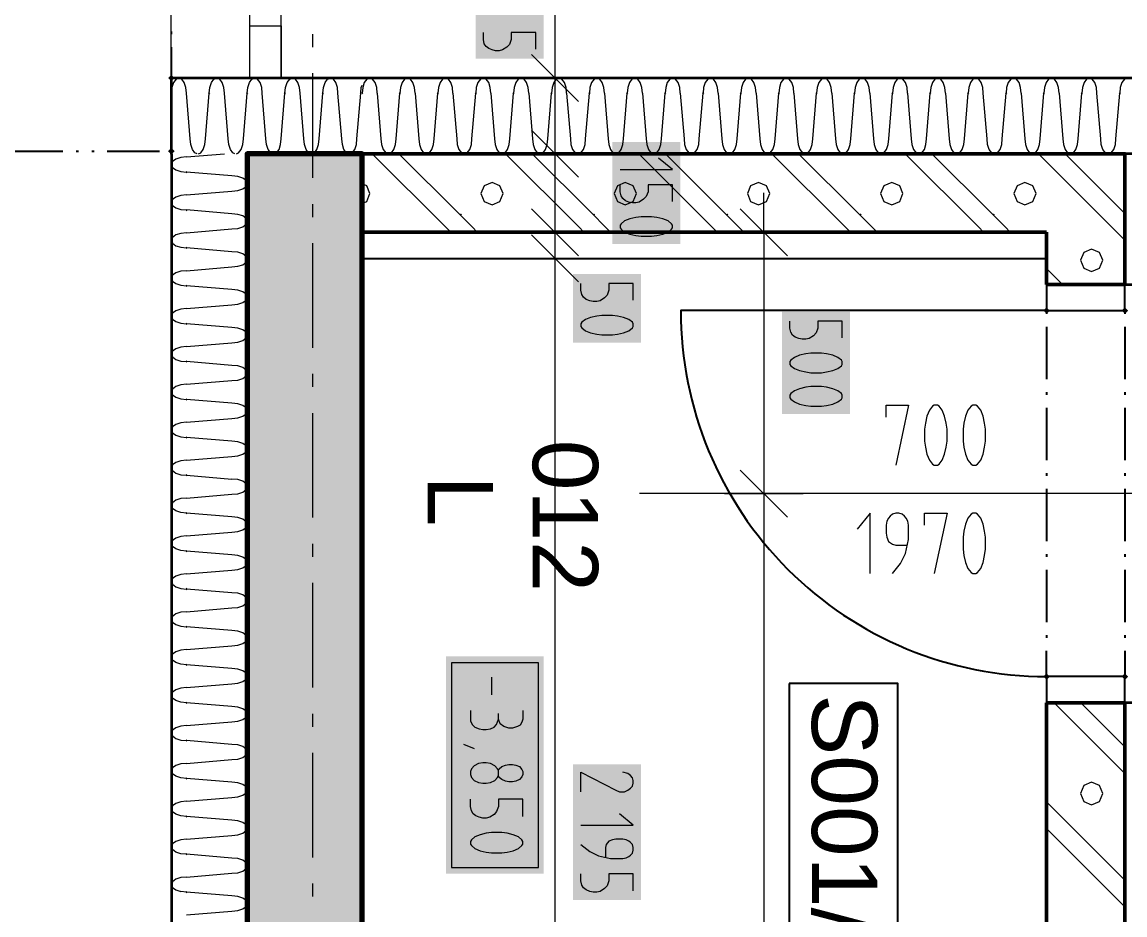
# Model space of a CAD drawing. Header units: millimetres. Extents: x 0 to 594, y 0 to 420.
# Drawn here: x 95.53 to 112.15, y 284.96 to 298.41 of the extents above; entities that cross this region are included whole.
import ezdxf

# ---------------------------------------------------------------- set-up
doc = ezdxf.new("R2010")
doc.units = ezdxf.units.MM
doc.header["$LTSCALE"] = 8
for name, color, linetype in [('PDF_Dokresleni nad rovinou rezu', 7, 'Continuous'), ('PDF_Dvere', 7, 'Continuous'), ('PDF_Instalacni prizdivky', 7, 'Continuous'), ('PDF_Koty delkove', 7, 'Continuous'), ('PDF_Koty vyskove-pudorysy', 7, 'Continuous'), ('PDF_Mistnost-popis', 7, 'Continuous'), ('PDF_Obecne 0.15', 7, 'Continuous'), ('PDF_Obecne 0.25', 7, 'Continuous'), ('PDF_Osy hlavni', 7, 'Continuous'), ('PDF_Popis dveri', 7, 'Continuous'), ('PDF_Steny obvodove nosne', 7, 'Continuous'), ('PDF_Steny sendvic', 7, 'Continuous'), ('PDF_Text', 7, 'Continuous'), ('PDF_Zamecnicke vyrobky', 7, 'Continuous'), ('PDF_Zatepleni', 7, 'Continuous')]:
    doc.layers.add(name, color=color, linetype=linetype)
doc.styles.add('PDF Arial', font='arial.ttf')

msp = doc.modelspace()

# ---------------------------------------------------------------- linework, layer by layer
at = {"layer": 'PDF_Dokresleni nad rovinou rezu', "lineweight": 25}
for points in [[(97.775, 298.268), (97.775, 298.229)], [(97.775, 298.032), (97.775, 297.567)], [(95.354, 296.465), (96.142, 296.465)], [(96.339, 296.465), (96.378, 296.465)], [(96.575, 296.465), (96.614, 296.465)], [(96.811, 296.465), (97.599, 296.465)]]:
    msp.add_lwpolyline(points, dxfattribs=at)
at = {"layer": 'PDF_Dokresleni nad rovinou rezu', "lineweight": 25, "transparency": 33554559}
for points in [[(97.775, 297.616), (97.825, 297.567), (97.726, 297.567), (97.775, 297.518)], [(97.727, 296.465), (97.776, 296.514), (97.776, 296.415), (97.825, 296.465)]]:
    msp.add_solid(points, dxfattribs=at)
at = {"layer": 'PDF_Dvere', "lineweight": 25}
for points in [[(112.146, 294.063), (112.146, 294.457), (110.965, 294.457), (110.965, 294.063)], [(112.146, 288.157), (112.146, 288.551), (110.965, 288.551), (110.965, 288.157)]]:
    msp.add_lwpolyline(points, close=True, dxfattribs=at)
msp.add_lwpolyline([(110.965, 294.063), (105.453, 294.063, 0.414214), (110.965, 288.551), (110.965, 288.937)], format="xyb", dxfattribs=at)
for points in [[(110.965, 294.055), (110.965, 294.016)], [(112.146, 294.055), (112.146, 294.016)], [(110.965, 293.819), (110.965, 293.032)], [(112.146, 293.819), (112.146, 293.032)], [(110.965, 292.835), (110.965, 292.795)], [(112.146, 292.835), (112.146, 292.795)], [(110.965, 292.598), (110.965, 291.811)], [(112.146, 292.598), (112.146, 291.811)], [(110.965, 291.614), (110.965, 291.575)], [(112.146, 291.614), (112.146, 291.575)], [(110.965, 291.378), (110.965, 290.591)], [(112.146, 291.378), (112.146, 290.591)], [(110.965, 290.394), (110.965, 290.354)], [(112.146, 290.394), (112.146, 290.354)], [(110.965, 290.158), (110.965, 289.37)], [(112.146, 290.158), (112.146, 289.37)], [(110.965, 289.173), (110.965, 289.134)], [(112.146, 289.173), (112.146, 289.134)], [(112.146, 288.937), (112.146, 288.551)]]:
    msp.add_lwpolyline(points, dxfattribs=at)
at = {"layer": 'PDF_Dvere', "lineweight": 25, "transparency": 33554559}
for points in [[(110.965, 294.112), (111.014, 294.063), (110.916, 294.063), (110.965, 294.014)], [(112.146, 294.112), (112.195, 294.063), (112.097, 294.063), (112.146, 294.014)], [(110.965, 288.6), (111.014, 288.551), (110.916, 288.551), (110.965, 288.502)], [(112.146, 288.6), (112.195, 288.551), (112.097, 288.551), (112.146, 288.502)]]:
    msp.add_solid(points, dxfattribs=at)
at = {"layer": 'PDF_Instalacni prizdivky', "lineweight": 50}
for points in [[(110.965, 296.425), (100.65, 296.425), (100.65, 295.244), (110.965, 295.244)], [(112.146, 294.457), (112.146, 296.425), (110.965, 296.425)], [(110.965, 295.244), (110.965, 294.457)], [(112.146, 294.457), (110.965, 294.457)], [(110.965, 288.157), (110.965, 277.567), (100.65, 277.567), (100.65, 276.74), (100.65, 276.74), (100.689, 276.74), (110.926, 276.74)], [(110.965, 288.157), (112.146, 288.157)], [(112.146, 276.74), (112.146, 277.567), (112.146, 288.157)]]:
    msp.add_lwpolyline(points, dxfattribs=at)
at = {"layer": 'PDF_Instalacni prizdivky', "lineweight": 9}
for points in [[(100.804, 296.425), (101.906, 295.323), (101.985, 295.244)], [(101.205, 296.425), (102.107, 295.524)], [(102.811, 296.425), (103.914, 295.323), (103.993, 295.244)], [(103.213, 296.425), (104.115, 295.524)], [(104.819, 296.425), (105.922, 295.323), (106, 295.244)], [(105.221, 296.425), (106.122, 295.524)], [(106.827, 296.425), (107.93, 295.323), (108.008, 295.244)], [(107.229, 296.425), (108.13, 295.524)], [(108.835, 296.425), (109.937, 295.323), (110.016, 295.244)], [(109.237, 296.425), (110.138, 295.524)], [(110.843, 296.425), (110.965, 296.303)], [(111.244, 296.425), (112.146, 295.524)], [(110.965, 296.303), (111.945, 295.323), (112.146, 295.122), (112.146, 295.122)], [(100.65, 295.676), (100.72, 295.705), (100.769, 295.825), (100.72, 295.944), (100.65, 295.973)], [(102.107, 295.524), (102.307, 295.323)], [(104.115, 295.524), (104.315, 295.323)], [(106.122, 295.524), (106.323, 295.323)], [(108.13, 295.524), (108.331, 295.323)], [(110.138, 295.524), (110.339, 295.323)], [(112.146, 295.524), (112.146, 295.524)], [(102.307, 295.323), (102.386, 295.244)], [(104.315, 295.323), (104.394, 295.244)], [(106.323, 295.323), (106.402, 295.244)], [(108.331, 295.323), (108.41, 295.244)], [(110.339, 295.323), (110.418, 295.244)], [(110.965, 294.697), (111.205, 294.457)], [(111.079, 288.157), (111.945, 287.291), (112.146, 287.09), (112.146, 287.09)], [(111.481, 288.157), (112.146, 287.492)], [(112.146, 287.492), (112.146, 287.492)], [(110.965, 286.665), (112.146, 285.484)], [(110.965, 286.264), (111.945, 285.283), (112.146, 285.083), (112.146, 285.083)], [(112.146, 285.484), (112.146, 285.484)]]:
    msp.add_lwpolyline(points, dxfattribs=at)
for points in [[(102.609, 295.656), (102.728, 295.705), (102.777, 295.825), (102.728, 295.944), (102.609, 295.993), (102.489, 295.944), (102.44, 295.825), (102.489, 295.705)], [(104.617, 295.656), (104.736, 295.705), (104.785, 295.825), (104.736, 295.944), (104.617, 295.993), (104.497, 295.944), (104.448, 295.825), (104.497, 295.705)], [(106.624, 295.656), (106.744, 295.705), (106.793, 295.825), (106.744, 295.944), (106.624, 295.993), (106.505, 295.944), (106.456, 295.825), (106.505, 295.705)], [(108.632, 295.656), (108.752, 295.705), (108.801, 295.825), (108.752, 295.944), (108.632, 295.993), (108.513, 295.944), (108.464, 295.825), (108.513, 295.705)], [(110.64, 295.656), (110.759, 295.705), (110.809, 295.825), (110.759, 295.944), (110.64, 295.993), (110.521, 295.944), (110.472, 295.825), (110.521, 295.705)], [(111.644, 294.652), (111.763, 294.702), (111.813, 294.821), (111.763, 294.94), (111.644, 294.989), (111.525, 294.94), (111.475, 294.821), (111.525, 294.702)], [(111.644, 286.621), (111.763, 286.67), (111.813, 286.789), (111.763, 286.909), (111.644, 286.958), (111.525, 286.909), (111.475, 286.789), (111.525, 286.67)]]:
    msp.add_lwpolyline(points, close=True, dxfattribs=at)
at = {"layer": 'PDF_Instalacni prizdivky', "lineweight": 9, "transparency": 33554559}
for points in [[(102.137, 295.527), (102.155, 295.51), (102.119, 295.51), (102.137, 295.492)], [(104.145, 295.527), (104.162, 295.51), (104.127, 295.51), (104.145, 295.492)], [(106.153, 295.527), (106.17, 295.51), (106.135, 295.51), (106.153, 295.492)], [(108.16, 295.527), (108.178, 295.51), (108.143, 295.51), (108.16, 295.492)], [(110.168, 295.527), (110.186, 295.51), (110.151, 295.51), (110.168, 295.492)]]:
    msp.add_solid(points, dxfattribs=at)
at = {"layer": 'PDF_Koty delkove', "lineweight": 18}
for points in [[(103.555, 302.764), (103.555, 301.759), (103.555, 300.84), (103.555, 297.567), (103.555, 296.425), (103.555, 295.244), (103.555, 294.85), (103.555, 277.567), (103.555, 276.74), (103.555, 260.992), (103.555, 260.126), (103.555, 245.165), (103.555, 227.528), (103.555, 218.079), (103.555, 216.465), (103.555, 215.795)], [(103.266, 297.999), (103.266, 298.251), (102.899, 298.251), (102.899, 298.146), (102.872, 298.073), (102.833, 298.03), (102.768, 297.989), (102.716, 297.978), (102.663, 297.978), (102.61, 297.989), (102.558, 298.01), (102.519, 298.041), (102.492, 298.083), (102.479, 298.146), (102.479, 298.251)], [(103.201, 297.921), (103.909, 297.213)], [(102.964, 297.567), (103.555, 297.567), (104.145, 297.567)], [(103.201, 296.779), (103.909, 296.071)], [(102.964, 296.425), (103.555, 296.425), (104.145, 296.425)], [(104.539, 296.191), (105.327, 296.191), (105.117, 296.359)], [(105.327, 295.708), (105.327, 295.96), (104.96, 295.96), (104.96, 295.855), (104.933, 295.782), (104.893, 295.74), (104.828, 295.698), (104.776, 295.687), (104.723, 295.687), (104.671, 295.698), (104.619, 295.719), (104.579, 295.75), (104.553, 295.792), (104.539, 295.855), (104.539, 295.96)], [(106.705, 295.244), (106.705, 295.835)], [(103.201, 295.598), (103.909, 294.89)], [(106.35, 295.598), (107.059, 294.89)], [(105.261, 295.246), (105.314, 295.288), (105.327, 295.309), (105.327, 295.351), (105.314, 295.372), (105.261, 295.414), (105.182, 295.446), (105.09, 295.467), (105.012, 295.478), (104.855, 295.478), (104.776, 295.467), (104.684, 295.446), (104.605, 295.414), (104.553, 295.372), (104.539, 295.351), (104.539, 295.309), (104.553, 295.288), (104.605, 295.246), (104.684, 295.215), (104.776, 295.194), (104.855, 295.183)], [(102.964, 295.244), (103.555, 295.244), (104.145, 295.244)], [(103.201, 295.205), (103.909, 294.496)], [(104.855, 295.183), (105.012, 295.183), (105.09, 295.194), (105.182, 295.215), (105.261, 295.246)], [(106.114, 295.244), (106.705, 295.244), (107.295, 295.244)], [(106.705, 295.244), (106.705, 294.881), (106.705, 291.307), (106.705, 277.567), (106.705, 276.976)], [(102.964, 294.85), (103.555, 294.85), (104.145, 294.85)], [(104.736, 294.223), (104.736, 294.474), (104.369, 294.474), (104.369, 294.369), (104.342, 294.296), (104.303, 294.254), (104.238, 294.212), (104.186, 294.202), (104.133, 294.202), (104.08, 294.212), (104.028, 294.233), (103.989, 294.265), (103.962, 294.306), (103.949, 294.369), (103.949, 294.474)], [(104.015, 293.928), (103.962, 293.887), (103.949, 293.865), (103.949, 293.824), (103.962, 293.802), (104.015, 293.761), (104.093, 293.729), (104.186, 293.708), (104.264, 293.698)], [(104.264, 293.698), (104.422, 293.698), (104.5, 293.708), (104.592, 293.729), (104.671, 293.761), (104.723, 293.802), (104.736, 293.824), (104.736, 293.865), (104.723, 293.887), (104.671, 293.928), (104.592, 293.96), (104.5, 293.981), (104.422, 293.992), (104.264, 293.992), (104.186, 293.981), (104.093, 293.96), (104.015, 293.928)], [(107.886, 293.653), (107.886, 293.905), (107.519, 293.905), (107.519, 293.8), (107.492, 293.727), (107.453, 293.685), (107.387, 293.643), (107.335, 293.632), (107.282, 293.632), (107.23, 293.643), (107.178, 293.664), (107.138, 293.695), (107.112, 293.737), (107.098, 293.8), (107.098, 293.905)], [(107.649, 292.635), (107.742, 292.656), (107.82, 292.687), (107.873, 292.729), (107.886, 292.75), (107.886, 292.792), (107.873, 292.813), (107.82, 292.855), (107.742, 292.886), (107.649, 292.908), (107.571, 292.919), (107.414, 292.919), (107.335, 292.908), (107.243, 292.886), (107.164, 292.855), (107.112, 292.813), (107.098, 292.792), (107.098, 292.75), (107.112, 292.729), (107.164, 292.687), (107.243, 292.656), (107.335, 292.635), (107.414, 292.624)], [(107.414, 292.624), (107.571, 292.624), (107.649, 292.635)], [(106.35, 291.661), (107.059, 290.953)], [(106.114, 291.307), (106.705, 291.307), (107.295, 291.307)], [(103.949, 286.817), (103.949, 287.111), (104.474, 286.838), (104.527, 286.817), (104.605, 286.817), (104.657, 286.838), (104.697, 286.87), (104.723, 286.901), (104.736, 286.943), (104.736, 286.985), (104.723, 287.027), (104.697, 287.059), (104.657, 287.09), (104.579, 287.111)], [(103.949, 286.313), (104.736, 286.313), (104.527, 286.481)], [(103.949, 286.019), (104.08, 285.914), (104.212, 285.851), (104.395, 285.809), (104.579, 285.809), (104.631, 285.82), (104.671, 285.841), (104.697, 285.862), (104.723, 285.893), (104.736, 285.935), (104.736, 285.977), (104.723, 286.019), (104.697, 286.051), (104.671, 286.071), (104.631, 286.093), (104.579, 286.104), (104.474, 286.104), (104.422, 286.093), (104.369, 286.071), (104.33, 286.019), (104.316, 285.977), (104.316, 285.83)], [(104.736, 285.326), (104.736, 285.578), (104.369, 285.578), (104.369, 285.473), (104.342, 285.4), (104.303, 285.358), (104.238, 285.316), (104.186, 285.305), (104.133, 285.305), (104.08, 285.316), (104.028, 285.337), (103.989, 285.368), (103.962, 285.41), (103.949, 285.473), (103.949, 285.578)]]:
    msp.add_lwpolyline(points, dxfattribs=at)
msp.add_lwpolyline([(107.414, 293.128), (107.571, 293.128), (107.649, 293.139), (107.742, 293.16), (107.82, 293.191), (107.873, 293.233), (107.886, 293.254), (107.886, 293.296), (107.873, 293.317), (107.82, 293.359), (107.742, 293.39), (107.649, 293.412), (107.571, 293.423), (107.414, 293.423), (107.335, 293.412), (107.243, 293.39), (107.164, 293.359), (107.112, 293.317), (107.098, 293.296), (107.098, 293.254), (107.112, 293.233), (107.164, 293.191), (107.243, 293.16), (107.335, 293.139)], close=True, dxfattribs=at)
at = {"layer": 'PDF_Koty delkove', "color": 7, "lineweight": 18, "true_color": 0xffffff, "transparency": 33554559}
for points in [[(102.361, 299.398), (102.361, 297.86), (103.384, 299.398), (103.384, 297.86)], [(104.421, 296.604), (104.421, 295.066), (105.445, 296.604), (105.445, 295.066)], [(103.83, 294.614), (103.83, 293.58), (104.854, 294.614), (104.854, 293.58)], [(106.98, 294.045), (106.98, 292.507), (108.004, 294.045), (108.004, 292.507)], [(103.83, 287.23), (103.83, 285.188), (104.854, 287.23), (104.854, 285.188)]]:
    msp.add_solid(points, dxfattribs=at)
at = {"layer": 'PDF_Koty vyskove-pudorysy', "lineweight": 18}
for points in [[(101.996, 288.76), (101.996, 285.676)], [(101.996, 285.676), (103.308, 285.676), (103.308, 288.76), (101.996, 288.76)], [(102.6, 288.542), (102.6, 288.278)], [(102.284, 288.038), (102.284, 287.885), (102.311, 287.831), (102.35, 287.787), (102.416, 287.765), (102.469, 287.754), (102.521, 287.754), (102.587, 287.765), (102.639, 287.787), (102.678, 287.831), (102.705, 287.907)], [(103.072, 288.038), (103.072, 287.907), (103.059, 287.863), (103.032, 287.82), (102.993, 287.797), (102.915, 287.776), (102.862, 287.776), (102.784, 287.797), (102.731, 287.841), (102.705, 287.907), (102.705, 287.994)], [(102.18, 287.535), (102.337, 287.469)], [(102.705, 287.141), (102.718, 287.163), (102.758, 287.196), (102.81, 287.218), (102.862, 287.229), (102.915, 287.229), (102.967, 287.218), (103.02, 287.196), (103.059, 287.152)], [(103.059, 287.152), (103.072, 287.119), (103.072, 287.076), (103.059, 287.043), (103.02, 286.999), (102.967, 286.977), (102.915, 286.966), (102.862, 286.966), (102.81, 286.977), (102.758, 286.999), (102.718, 287.032), (102.705, 287.054)], [(103.072, 286.441), (103.072, 286.704), (102.705, 286.704), (102.705, 286.594), (102.678, 286.518), (102.639, 286.474), (102.573, 286.431), (102.521, 286.42), (102.469, 286.42), (102.416, 286.431), (102.364, 286.453), (102.325, 286.485), (102.298, 286.529), (102.284, 286.594), (102.284, 286.704)]]:
    msp.add_lwpolyline(points, dxfattribs=at)
for points in [[(102.469, 286.945), (102.521, 286.945), (102.587, 286.956), (102.652, 286.988), (102.691, 287.032), (102.705, 287.054), (102.705, 287.141), (102.691, 287.163), (102.652, 287.207), (102.587, 287.24), (102.521, 287.251), (102.469, 287.251), (102.403, 287.24), (102.337, 287.207), (102.298, 287.163), (102.284, 287.119), (102.284, 287.076), (102.298, 287.032), (102.337, 286.988), (102.403, 286.956)], [(102.6, 285.895), (102.758, 285.895), (102.836, 285.906), (102.928, 285.928), (103.006, 285.96), (103.059, 286.004), (103.072, 286.026), (103.072, 286.069), (103.059, 286.092), (103.006, 286.135), (102.928, 286.168), (102.836, 286.19), (102.758, 286.201), (102.6, 286.201), (102.521, 286.19), (102.429, 286.168), (102.35, 286.135), (102.298, 286.092), (102.284, 286.069), (102.284, 286.026), (102.298, 286.004), (102.35, 285.96), (102.429, 285.928), (102.521, 285.906)]]:
    msp.add_lwpolyline(points, close=True, dxfattribs=at)
at = {"layer": 'PDF_Koty vyskove-pudorysy', "color": 7, "lineweight": 18, "true_color": 0xffffff, "transparency": 33554559}
msp.add_solid([(101.917, 288.855), (101.917, 285.582), (103.387, 288.855), (103.387, 285.582)], dxfattribs=at)
at = {"layer": 'PDF_Mistnost-popis', "lineweight": 25}
msp.add_lwpolyline([(107.084, 288.449), (107.084, 282.998), (108.725, 282.998), (108.725, 288.449)], close=True, dxfattribs=at)
at = {"layer": 'PDF_Obecne 0.15', "lineweight": 9}
for points in [[(98.957, 297.567), (98.957, 303.905)], [(97.775, 297.567), (97.776, 302.252)], [(99.429, 297.567), (97.775, 297.567)]]:
    msp.add_lwpolyline(points, dxfattribs=at)
at = {"layer": 'PDF_Obecne 0.25', "lineweight": 25}
msp.add_lwpolyline([(100.689, 294.85), (110.965, 294.85)], dxfattribs=at)
at = {"layer": 'PDF_Osy hlavni', "lineweight": 18}
for points in [[(99.902, 298.228), (99.902, 298.032)], [(99.902, 297.638), (99.902, 296.063)], [(99.902, 295.669), (99.902, 295.473)], [(99.902, 295.079), (99.902, 293.504)], [(99.902, 293.11), (99.902, 292.913)], [(99.902, 292.52), (99.902, 290.945)], [(99.902, 290.551), (99.902, 290.354)], [(99.902, 289.961), (99.902, 288.386)], [(99.902, 287.992), (99.902, 287.795)], [(99.902, 287.402), (99.902, 285.827)], [(99.902, 285.433), (99.902, 285.236)]]:
    msp.add_lwpolyline(points, dxfattribs=at)
at = {"layer": 'PDF_Popis dveri', "lineweight": 18}
for points in [[(108.547, 292.46), (108.547, 292.64), (108.885, 292.64), (108.693, 291.735)], [(110.044, 292.098), (110.044, 292.279), (110.032, 292.368), (110.008, 292.474), (109.972, 292.565), (109.924, 292.626), (109.899, 292.64), (109.852, 292.64), (109.827, 292.626), (109.779, 292.565), (109.743, 292.474), (109.718, 292.368), (109.706, 292.279), (109.706, 292.098), (109.718, 292.007), (109.743, 291.901), (109.779, 291.811), (109.827, 291.75), (109.852, 291.735), (109.899, 291.735), (109.924, 291.75), (109.972, 291.811), (110.008, 291.901)], [(110.008, 291.901), (110.032, 292.007), (110.044, 292.098)], [(115.232, 291.307), (104.831, 291.307)], [(108.306, 290.105), (108.306, 291.01), (108.113, 290.769)], [(108.644, 290.105), (108.765, 290.256), (108.837, 290.407), (108.885, 290.618), (108.885, 290.83), (108.873, 290.89), (108.849, 290.935), (108.825, 290.965), (108.789, 290.996), (108.74, 291.01), (108.693, 291.01), (108.644, 290.996), (108.608, 290.965), (108.584, 290.935), (108.559, 290.89), (108.547, 290.83), (108.547, 290.709), (108.559, 290.649), (108.584, 290.588), (108.644, 290.543), (108.693, 290.528), (108.861, 290.528)], [(109.127, 290.83), (109.127, 291.01), (109.465, 291.01), (109.272, 290.105)], [(110.044, 290.468), (110.044, 290.649), (110.032, 290.739), (110.008, 290.845), (109.972, 290.935), (109.924, 290.996), (109.899, 291.01), (109.852, 291.01), (109.827, 290.996), (109.779, 290.935), (109.743, 290.845), (109.718, 290.739), (109.706, 290.649), (109.706, 290.468), (109.718, 290.377), (109.743, 290.271), (109.779, 290.181), (109.827, 290.12), (109.852, 290.105), (109.899, 290.105), (109.924, 290.12), (109.972, 290.181), (110.008, 290.271)], [(110.008, 290.271), (110.032, 290.377), (110.044, 290.468)]]:
    msp.add_lwpolyline(points, dxfattribs=at)
msp.add_lwpolyline([(109.465, 292.098), (109.465, 292.279), (109.453, 292.368), (109.429, 292.474), (109.392, 292.565), (109.345, 292.626), (109.32, 292.64), (109.272, 292.64), (109.248, 292.626), (109.2, 292.565), (109.163, 292.474), (109.139, 292.368), (109.127, 292.279), (109.127, 292.098), (109.139, 292.007), (109.163, 291.901), (109.2, 291.811), (109.248, 291.75), (109.272, 291.735), (109.32, 291.735), (109.345, 291.75), (109.392, 291.811), (109.429, 291.901), (109.453, 292.007)], close=True, dxfattribs=at)
at = {"layer": 'PDF_Steny obvodove nosne', "lineweight": 70}
msp.add_lwpolyline([(100.65, 276.74), (100.65, 277.567), (100.65, 296.425), (98.918, 296.425), (98.918, 276.74)], dxfattribs=at)
at = {"layer": 'PDF_Steny obvodove nosne', "color": 9, "lineweight": 9, "true_color": 0xc0c0c0, "transparency": 33554559}
msp.add_solid([(100.65, 276.74), (100.65, 296.425), (98.918, 276.74), (98.918, 296.425)], dxfattribs=at)
at = {"layer": 'PDF_Steny sendvic', "lineweight": 9}
for points in [[(97.89, 297.567), (97.846, 297.549), (97.809, 297.5), (97.784, 297.426), (97.775, 297.339)], [(98.163, 296.425), (98.131, 296.441), (98.094, 296.491), (98.069, 296.566), (98.06, 296.653), (98.004, 297.339), (97.995, 297.426), (97.97, 297.5), (97.933, 297.549), (97.89, 297.567)], [(98.187, 296.425), (98.219, 296.441), (98.256, 296.491), (98.281, 296.566), (98.29, 296.653), (98.346, 297.339), (98.355, 297.426), (98.38, 297.5), (98.417, 297.549), (98.461, 297.567)], [(98.734, 296.425), (98.702, 296.441), (98.665, 296.491), (98.64, 296.566), (98.631, 296.653), (98.575, 297.339), (98.566, 297.426), (98.541, 297.5), (98.504, 297.549), (98.461, 297.567)], [(98.758, 296.425), (98.79, 296.441), (98.827, 296.491), (98.852, 296.566), (98.861, 296.653), (98.917, 297.339), (98.926, 297.426), (98.951, 297.5), (98.988, 297.549), (99.031, 297.567)], [(99.305, 296.425), (99.273, 296.441), (99.236, 296.491), (99.211, 296.566), (99.202, 296.653), (99.146, 297.339), (99.137, 297.426), (99.112, 297.5), (99.075, 297.549), (99.031, 297.567)], [(99.329, 296.425), (99.361, 296.441), (99.398, 296.491), (99.423, 296.566), (99.432, 296.653), (99.488, 297.339), (99.497, 297.426), (99.522, 297.5), (99.559, 297.549), (99.602, 297.567), (99.602, 297.567)], [(99.876, 296.425), (99.844, 296.441), (99.807, 296.491), (99.782, 296.566), (99.773, 296.653), (99.716, 297.339), (99.708, 297.426), (99.683, 297.5), (99.646, 297.549), (99.602, 297.567)], [(100.002, 296.653), (100.059, 297.339), (100.068, 297.426), (100.092, 297.5), (100.129, 297.549), (100.173, 297.567)], [(100.447, 296.425), (100.415, 296.441), (100.377, 296.491), (100.353, 296.566), (100.344, 296.653), (100.287, 297.339), (100.279, 297.426), (100.254, 297.5), (100.217, 297.549), (100.173, 297.567)], [(100.764, 297.567), (100.72, 297.549), (100.683, 297.5), (100.659, 297.426), (100.65, 297.339)], [(100.878, 297.339), (100.87, 297.426), (100.845, 297.5), (100.808, 297.549), (100.764, 297.567)], [(101.335, 297.567), (101.291, 297.549), (101.254, 297.5), (101.23, 297.426), (101.221, 297.339)], [(101.449, 297.339), (101.441, 297.426), (101.416, 297.5), (101.379, 297.549), (101.335, 297.567)], [(101.862, 297.549), (101.825, 297.5), (101.8, 297.426), (101.792, 297.339)], [(101.906, 297.567), (101.862, 297.549)], [(102.02, 297.339), (102.011, 297.426), (101.987, 297.5), (101.95, 297.549), (101.906, 297.567)], [(102.477, 297.567), (102.433, 297.549), (102.396, 297.5), (102.371, 297.426), (102.363, 297.339)], [(102.591, 297.339), (102.582, 297.426), (102.558, 297.5), (102.52, 297.549), (102.477, 297.567)], [(103.048, 297.567), (103.004, 297.549), (102.967, 297.5), (102.942, 297.426), (102.933, 297.339)], [(103.162, 297.339), (103.153, 297.426), (103.128, 297.5), (103.091, 297.549), (103.048, 297.567)], [(103.619, 297.567), (103.575, 297.549), (103.538, 297.5), (103.513, 297.426), (103.504, 297.339)], [(103.733, 297.339), (103.724, 297.426), (103.699, 297.5), (103.662, 297.549), (103.619, 297.567)], [(104.189, 297.567), (104.146, 297.549), (104.109, 297.5), (104.084, 297.426), (104.075, 297.339)], [(104.304, 297.339), (104.295, 297.426), (104.27, 297.5), (104.233, 297.549), (104.189, 297.567)], [(104.76, 297.567), (104.717, 297.549), (104.68, 297.5), (104.655, 297.426), (104.646, 297.339)], [(104.874, 297.339), (104.866, 297.426), (104.841, 297.5), (104.804, 297.549), (104.76, 297.567)], [(105.331, 297.567), (105.287, 297.549), (105.25, 297.5), (105.226, 297.426), (105.217, 297.339)], [(105.445, 297.339), (105.437, 297.426), (105.412, 297.5), (105.375, 297.549), (105.331, 297.567)], [(105.902, 297.567), (105.858, 297.549), (105.821, 297.5), (105.796, 297.426), (105.788, 297.339)], [(106.016, 297.339), (106.007, 297.426), (105.983, 297.5), (105.946, 297.549), (105.902, 297.567)], [(106.473, 297.567), (106.429, 297.549), (106.392, 297.5), (106.367, 297.426), (106.359, 297.339)], [(106.587, 297.339), (106.578, 297.426), (106.554, 297.5), (106.517, 297.549), (106.473, 297.567)], [(107.044, 297.567), (107, 297.549), (106.963, 297.5), (106.938, 297.426), (106.93, 297.339)], [(107.158, 297.339), (107.149, 297.426), (107.124, 297.5), (107.087, 297.549), (107.044, 297.567)], [(107.044, 297.567), (107.044, 297.567)], [(107.615, 297.567), (107.571, 297.549), (107.534, 297.5), (107.509, 297.426), (107.5, 297.339)], [(107.729, 297.339), (107.72, 297.426), (107.695, 297.5), (107.658, 297.549), (107.615, 297.567)], [(108.185, 297.567), (108.142, 297.549), (108.105, 297.5)], [(108.3, 297.339), (108.291, 297.426), (108.266, 297.5), (108.229, 297.549), (108.185, 297.567)], [(108.756, 297.567), (108.713, 297.549), (108.676, 297.5), (108.651, 297.426), (108.642, 297.339)], [(108.87, 297.339), (108.862, 297.426), (108.837, 297.5), (108.8, 297.549), (108.756, 297.567)], [(109.327, 297.567), (109.283, 297.549), (109.246, 297.5), (109.222, 297.426), (109.213, 297.339)], [(109.441, 297.339), (109.433, 297.426), (109.408, 297.5), (109.371, 297.549), (109.327, 297.567)], [(109.898, 297.567), (109.898, 297.567), (109.854, 297.549), (109.817, 297.5), (109.793, 297.426), (109.784, 297.339)], [(110.171, 296.425), (110.14, 296.441), (110.102, 296.491), (110.077, 296.566), (110.069, 296.653), (110.012, 297.339), (110.004, 297.426), (109.979, 297.5), (109.942, 297.549), (109.898, 297.567)], [(110.469, 297.567), (110.469, 297.567), (110.425, 297.549), (110.388, 297.5), (110.363, 297.426), (110.355, 297.339)], [(110.583, 297.339), (110.574, 297.426), (110.55, 297.5), (110.513, 297.549), (110.469, 297.567)], [(111.04, 297.567), (110.996, 297.549), (110.959, 297.5), (110.934, 297.426), (110.926, 297.339)], [(111.154, 297.339), (111.145, 297.426), (111.121, 297.5), (111.083, 297.549), (111.04, 297.567)], [(111.611, 297.567), (111.567, 297.549), (111.53, 297.5), (111.505, 297.426), (111.496, 297.339)], [(111.884, 296.425), (111.852, 296.441), (111.815, 296.491), (111.79, 296.566), (111.781, 296.653), (111.725, 297.339), (111.716, 297.426), (111.691, 297.5), (111.654, 297.549), (111.611, 297.567)], [(112.181, 297.567), (112.138, 297.549), (112.101, 297.5), (112.076, 297.426), (112.067, 297.339)], [(100.573, 296.653), (100.63, 297.339), (100.638, 297.426), (100.65, 297.46)], [(100.878, 297.339), (100.935, 296.653)], [(101.164, 296.653), (101.221, 297.339)], [(101.449, 297.339), (101.506, 296.653)], [(101.735, 296.653), (101.792, 297.339)], [(102.02, 297.339), (102.077, 296.653)], [(102.306, 296.653), (102.363, 297.339)], [(102.591, 297.339), (102.647, 296.653)], [(102.877, 296.653), (102.933, 297.339)], [(103.162, 297.339), (103.218, 296.653)], [(103.448, 296.653), (103.504, 297.339)], [(103.733, 297.339), (103.789, 296.653)], [(104.019, 296.653), (104.075, 297.339)], [(104.304, 297.339), (104.36, 296.653)], [(104.59, 296.653), (104.646, 297.339)], [(104.874, 297.339), (104.931, 296.653)], [(105.16, 296.653), (105.217, 297.339)], [(105.445, 297.339), (105.502, 296.653)], [(105.731, 296.653), (105.788, 297.339)], [(106.016, 297.339), (106.073, 296.653)], [(106.302, 296.653), (106.359, 297.339)], [(106.587, 297.339), (106.644, 296.653)], [(106.873, 296.653), (106.93, 297.339)], [(107.158, 297.339), (107.214, 296.653)], [(107.444, 296.653), (107.5, 297.339)], [(107.729, 297.339), (107.785, 296.653)], [(108.015, 296.653), (108.071, 297.339)], [(108.105, 297.5), (108.08, 297.426), (108.071, 297.339)], [(108.3, 297.339), (108.356, 296.653)], [(108.586, 296.653), (108.642, 297.339)], [(108.87, 297.339), (108.927, 296.653)], [(109.156, 296.653), (109.213, 297.339)], [(109.441, 297.339), (109.498, 296.653), (109.507, 296.566), (109.531, 296.491), (109.569, 296.441), (109.601, 296.425)], [(109.727, 296.653), (109.784, 297.339)], [(110.298, 296.653), (110.355, 297.339)], [(110.583, 297.339), (110.64, 296.653), (110.648, 296.566), (110.673, 296.491), (110.71, 296.441), (110.742, 296.425)], [(110.869, 296.653), (110.926, 297.339)], [(111.154, 297.339), (111.21, 296.653), (111.219, 296.566), (111.244, 296.491), (111.281, 296.441), (111.313, 296.425)], [(111.44, 296.653), (111.496, 297.339)], [(112.011, 296.653), (112.067, 297.339)], [(98.29, 296.653), (98.29, 296.653)], [(98.861, 296.653), (98.861, 296.653)], [(99.432, 296.653), (99.432, 296.653)], [(99.9, 296.425), (99.932, 296.441), (99.969, 296.491), (99.994, 296.566), (100.002, 296.653)], [(100.002, 296.653), (100.002, 296.653)], [(100.471, 296.425), (100.502, 296.441), (100.54, 296.491), (100.565, 296.566), (100.573, 296.653)], [(100.573, 296.653), (100.573, 296.653)], [(100.935, 296.653), (100.944, 296.566), (100.968, 296.491), (101.006, 296.441), (101.038, 296.425)], [(101.062, 296.425), (101.094, 296.441), (101.131, 296.491), (101.156, 296.566), (101.164, 296.653)], [(101.164, 296.653), (101.164, 296.653)], [(101.506, 296.653), (101.514, 296.566), (101.539, 296.491), (101.577, 296.441)], [(101.632, 296.425), (101.664, 296.441), (101.702, 296.491), (101.726, 296.566), (101.735, 296.653)], [(101.735, 296.653), (101.735, 296.653)], [(102.077, 296.653), (102.085, 296.566), (102.11, 296.491), (102.147, 296.441), (102.179, 296.425)], [(102.203, 296.425), (102.235, 296.441), (102.272, 296.491), (102.297, 296.566), (102.306, 296.653)], [(102.306, 296.653), (102.306, 296.653)], [(102.647, 296.653), (102.656, 296.566), (102.681, 296.491), (102.718, 296.441), (102.75, 296.425)], [(102.843, 296.491), (102.868, 296.566), (102.877, 296.653)], [(102.877, 296.653), (102.877, 296.653)], [(103.218, 296.653), (103.227, 296.566), (103.252, 296.491), (103.289, 296.441), (103.321, 296.425)], [(103.345, 296.425), (103.377, 296.441), (103.414, 296.491), (103.439, 296.566), (103.448, 296.653)], [(103.448, 296.653), (103.448, 296.653)], [(103.789, 296.653), (103.798, 296.566), (103.823, 296.491), (103.86, 296.441), (103.892, 296.425)], [(103.916, 296.425), (103.948, 296.441), (103.985, 296.491), (104.01, 296.566), (104.019, 296.653)], [(104.019, 296.653), (104.019, 296.653)], [(104.36, 296.653), (104.369, 296.566), (104.394, 296.491), (104.431, 296.441), (104.463, 296.425)], [(104.487, 296.425), (104.519, 296.441), (104.556, 296.491), (104.581, 296.566), (104.59, 296.653)], [(104.59, 296.653), (104.59, 296.653)], [(104.931, 296.653), (104.94, 296.566), (104.965, 296.491), (105.002, 296.441), (105.034, 296.425)], [(105.058, 296.425), (105.09, 296.441), (105.127, 296.491), (105.152, 296.566), (105.16, 296.653)], [(105.16, 296.653), (105.16, 296.653)], [(105.502, 296.653), (105.511, 296.566), (105.535, 296.491), (105.573, 296.441), (105.605, 296.425)], [(105.629, 296.425), (105.66, 296.441), (105.698, 296.491), (105.723, 296.566), (105.731, 296.653)], [(105.731, 296.653), (105.731, 296.653)], [(106.073, 296.653), (106.081, 296.566), (106.106, 296.491), (106.144, 296.441), (106.175, 296.425)], [(106.199, 296.425), (106.231, 296.441), (106.269, 296.491), (106.293, 296.566), (106.302, 296.653)], [(106.302, 296.653), (106.302, 296.653)], [(106.644, 296.653), (106.652, 296.566), (106.677, 296.491), (106.714, 296.441), (106.746, 296.425)], [(106.77, 296.425), (106.802, 296.441), (106.839, 296.491), (106.864, 296.566), (106.873, 296.653)], [(106.873, 296.653), (106.873, 296.653)], [(107.214, 296.653), (107.223, 296.566), (107.248, 296.491), (107.285, 296.441), (107.317, 296.425)], [(107.341, 296.425), (107.373, 296.441), (107.41, 296.491), (107.435, 296.566), (107.444, 296.653)], [(107.444, 296.653), (107.444, 296.653)], [(107.785, 296.653), (107.794, 296.566), (107.819, 296.491), (107.856, 296.441), (107.888, 296.425)], [(107.912, 296.425), (107.944, 296.441), (107.981, 296.491), (108.006, 296.566), (108.015, 296.653)], [(108.015, 296.653), (108.015, 296.653)], [(108.356, 296.653), (108.365, 296.566), (108.39, 296.491), (108.427, 296.441), (108.459, 296.425)], [(108.483, 296.425), (108.515, 296.441), (108.552, 296.491), (108.577, 296.566), (108.586, 296.653)], [(108.586, 296.653), (108.586, 296.653)], [(108.927, 296.653), (108.936, 296.566)], [(108.936, 296.566), (108.961, 296.491), (108.998, 296.441), (109.03, 296.425)], [(109.054, 296.425), (109.086, 296.441), (109.123, 296.491), (109.148, 296.566), (109.156, 296.653)], [(109.156, 296.653), (109.156, 296.653)], [(109.625, 296.425), (109.657, 296.441), (109.694, 296.491), (109.719, 296.566), (109.727, 296.653)], [(109.727, 296.653), (109.727, 296.653)], [(110.195, 296.425), (110.227, 296.441), (110.265, 296.491), (110.289, 296.566), (110.298, 296.653)], [(110.298, 296.653), (110.298, 296.653)], [(110.766, 296.425), (110.798, 296.441), (110.835, 296.491), (110.86, 296.566), (110.869, 296.653)], [(110.869, 296.653), (110.869, 296.653)], [(111.337, 296.425), (111.369, 296.441), (111.406, 296.491), (111.431, 296.566), (111.44, 296.653)], [(111.44, 296.653), (111.44, 296.653)], [(111.908, 296.425), (111.94, 296.441), (111.977, 296.491), (112.002, 296.566), (112.011, 296.653)], [(112.011, 296.653), (112.011, 296.653)], [(101.577, 296.441), (101.608, 296.425)], [(102.774, 296.425), (102.806, 296.441), (102.843, 296.491)], [(112.146, 296.374), (112.146, 296.374)], [(112.146, 296.374), (112.146, 296.374)], [(112.146, 296.118), (112.146, 296.118)], [(112.146, 296.118), (112.146, 296.118)], [(112.146, 295.862), (112.146, 295.862)], [(112.146, 295.862), (112.146, 295.862)], [(112.146, 295.606), (112.146, 295.606)], [(112.146, 295.606), (112.146, 295.606)], [(112.146, 295.35), (112.146, 295.35)], [(112.146, 295.35), (112.146, 295.35)], [(112.146, 295.094), (112.146, 295.094)], [(112.146, 295.094), (112.146, 295.094)], [(112.146, 294.839), (112.146, 294.839)], [(112.146, 294.839), (112.146, 294.839)], [(112.146, 294.583), (112.146, 294.583)], [(112.146, 294.583), (112.146, 294.583)], [(112.146, 288.106), (112.146, 288.106)], [(112.146, 288.106), (112.146, 288.106)], [(112.146, 287.85), (112.146, 287.85)], [(112.146, 287.85), (112.146, 287.85)], [(112.146, 287.594), (112.146, 287.594)], [(112.146, 287.594), (112.146, 287.594)], [(112.146, 287.339), (112.146, 287.339)], [(112.146, 287.339), (112.146, 287.339)], [(112.146, 287.083), (112.146, 287.083)], [(112.146, 287.083), (112.146, 287.083)], [(112.146, 286.827), (112.146, 286.827)], [(112.146, 286.827), (112.146, 286.827)], [(112.146, 286.571), (112.146, 286.571)], [(112.146, 286.571), (112.146, 286.571)], [(112.146, 286.315), (112.146, 286.315)], [(112.146, 286.315), (112.146, 286.315)], [(112.146, 286.059), (112.146, 286.059)], [(112.146, 286.059), (112.146, 286.059)], [(112.146, 285.803), (112.146, 285.803)], [(112.146, 285.803), (112.146, 285.803)], [(112.146, 285.547), (112.146, 285.547), (112.146, 285.547)], [(112.146, 285.291), (112.146, 285.291), (112.146, 285.291)], [(112.146, 285.035), (112.146, 285.035), (112.146, 285.035)]]:
    msp.add_lwpolyline(points, dxfattribs=at)
at = {"layer": 'PDF_Steny sendvic', "lineweight": 35}
for points in [[(100.65, 297.567), (97.775, 297.567), (97.775, 296.425), (97.776, 296.425)], [(112.464, 296.425), (112.658, 296.425), (112.658, 297.567), (100.65, 297.567)], [(98.918, 296.425), (100.65, 296.425), (100.65, 296.425)], [(100.65, 296.425), (110.965, 296.425), (112.146, 296.425)], [(112.658, 245.679), (112.658, 288.157), (112.146, 288.157), (112.146, 245.679)]]:
    msp.add_lwpolyline(points, dxfattribs=at)
msp.add_lwpolyline([(112.146, 296.425), (112.146, 294.457), (112.658, 294.457), (112.658, 296.425)], close=True, dxfattribs=at)
at = {"layer": 'PDF_Steny sendvic', "lineweight": 9, "transparency": 33554559}
for points in [[(97.775, 297.356), (97.793, 297.339), (97.775, 297.321)], [(98.346, 297.356), (98.364, 297.339), (98.329, 297.339), (98.346, 297.321)], [(98.917, 297.356), (98.935, 297.339), (98.899, 297.339), (98.917, 297.321)], [(99.488, 297.356), (99.506, 297.339), (99.47, 297.339), (99.488, 297.321)], [(100.059, 297.356), (100.077, 297.339), (100.041, 297.339), (100.059, 297.321)], [(100.63, 297.356), (100.648, 297.339), (100.612, 297.339), (100.63, 297.321)], [(100.65, 297.356), (100.668, 297.339), (100.65, 297.321)], [(101.221, 297.356), (101.239, 297.339), (101.203, 297.339), (101.221, 297.321)], [(101.792, 297.356), (101.809, 297.339), (101.774, 297.339), (101.792, 297.321)], [(102.363, 297.356), (102.38, 297.339), (102.345, 297.339), (102.363, 297.321)], [(102.933, 297.356), (102.951, 297.339), (102.916, 297.339), (102.933, 297.321)], [(103.504, 297.356), (103.522, 297.339), (103.487, 297.339), (103.504, 297.321)], [(104.075, 297.356), (104.093, 297.339), (104.057, 297.339), (104.075, 297.321)], [(104.646, 297.356), (104.664, 297.339), (104.628, 297.339), (104.646, 297.321)], [(105.217, 297.356), (105.235, 297.339), (105.199, 297.339), (105.217, 297.321)], [(105.788, 297.356), (105.806, 297.339), (105.77, 297.339), (105.788, 297.321)], [(106.359, 297.356), (106.376, 297.339), (106.341, 297.339), (106.359, 297.321)], [(106.93, 297.356), (106.947, 297.339), (106.912, 297.339), (106.93, 297.321)], [(107.5, 297.356), (107.518, 297.339), (107.483, 297.339), (107.5, 297.321)], [(108.071, 297.356), (108.089, 297.339), (108.054, 297.339), (108.071, 297.321)], [(108.642, 297.356), (108.66, 297.339), (108.624, 297.339), (108.642, 297.321)], [(109.213, 297.356), (109.231, 297.339), (109.195, 297.339), (109.213, 297.321)], [(109.784, 297.356), (109.802, 297.339), (109.766, 297.339), (109.784, 297.321)], [(110.355, 297.356), (110.372, 297.339), (110.337, 297.339), (110.355, 297.321)], [(110.926, 297.356), (110.943, 297.339), (110.908, 297.339), (110.926, 297.321)], [(111.496, 297.356), (111.514, 297.339), (111.479, 297.339), (111.496, 297.321)], [(112.067, 297.356), (112.085, 297.339), (112.05, 297.339), (112.067, 297.321)]]:
    msp.add_solid(points, dxfattribs=at)
at = {"layer": 'PDF_Zamecnicke vyrobky', "lineweight": 18}
msp.add_lwpolyline([(99.429, 297.567), (99.429, 303.905), (53.779, 303.905), (53.779, 256.661), (53.779, 209.417), (53.779, 208.63), (45.905, 208.63, 0.414214), (53.779, 200.756), (53.779, 153.512), (53.779, 106.268), (53.779, 94.738)], format="xyb", dxfattribs=at)
msp.add_lwpolyline([(98.957, 297.567), (98.957, 298.354), (99.429, 298.354), (99.429, 297.567)], close=True, dxfattribs=at)
at = {"layer": 'PDF_Zatepleni', "lineweight": 35}
for points in [[(97.776, 296.425), (97.776, 276.74)], [(98.918, 276.74), (98.918, 296.425)]]:
    msp.add_lwpolyline(points, dxfattribs=at)
at = {"layer": 'PDF_Zatepleni', "lineweight": 9}
for points in [[(98.004, 296.378), (97.917, 296.369), (97.843, 296.344), (97.793, 296.307), (97.776, 296.264)], [(98.004, 296.378), (98.577, 296.425)], [(97.776, 296.264), (97.793, 296.22), (97.843, 296.183), (97.917, 296.158), (98.004, 296.15)], [(98.689, 296.093), (98.004, 296.15)], [(98.689, 296.093), (98.689, 296.093)], [(98.918, 295.99), (98.901, 296.022), (98.852, 296.059), (98.777, 296.084), (98.689, 296.093)], [(98.004, 295.807), (98.689, 295.864)], [(98.689, 295.864), (98.777, 295.872), (98.852, 295.897), (98.901, 295.934), (98.918, 295.966)], [(98.004, 295.807), (97.917, 295.798), (97.843, 295.774), (97.793, 295.737), (97.776, 295.693)], [(97.776, 295.693), (97.793, 295.649), (97.843, 295.612), (97.917, 295.587), (98.004, 295.579)], [(98.689, 295.522), (98.004, 295.579)], [(98.689, 295.522), (98.689, 295.522)], [(98.918, 295.419), (98.901, 295.451), (98.852, 295.489), (98.777, 295.513), (98.689, 295.522)], [(98.689, 295.293), (98.777, 295.301), (98.852, 295.326), (98.901, 295.364), (98.918, 295.395)], [(98.004, 295.236), (97.917, 295.227), (97.843, 295.203), (97.793, 295.166), (97.776, 295.122)], [(98.004, 295.236), (98.689, 295.293)], [(97.776, 295.122), (97.793, 295.078), (97.843, 295.041), (97.917, 295.017), (98.004, 295.008)], [(98.689, 294.951), (98.004, 295.008)], [(98.689, 294.951), (98.689, 294.951)], [(98.918, 294.849), (98.901, 294.88), (98.852, 294.918), (98.777, 294.943), (98.689, 294.951)], [(98.004, 294.665), (98.689, 294.722)], [(98.689, 294.722), (98.777, 294.731), (98.852, 294.755), (98.901, 294.793), (98.918, 294.825)], [(98.004, 294.665), (97.917, 294.657), (97.843, 294.632), (97.793, 294.595), (97.776, 294.551)], [(97.776, 294.551), (97.793, 294.507), (97.843, 294.47), (97.917, 294.446), (98.004, 294.437)], [(98.689, 294.38), (98.004, 294.437)], [(98.689, 294.38), (98.689, 294.38)], [(98.918, 294.278), (98.901, 294.31), (98.852, 294.347), (98.777, 294.372), (98.689, 294.38)], [(98.689, 294.151), (98.777, 294.16), (98.852, 294.185), (98.901, 294.222), (98.918, 294.254)], [(98.004, 294.094), (97.917, 294.086), (97.843, 294.061), (97.793, 294.024), (97.776, 293.98)], [(98.004, 294.094), (98.689, 294.151)], [(97.776, 293.98), (97.793, 293.937), (97.843, 293.9), (97.917, 293.875), (98.004, 293.866)], [(98.689, 293.81), (98.004, 293.866)], [(98.689, 293.81), (98.689, 293.81)], [(98.918, 293.707), (98.901, 293.739), (98.852, 293.776), (98.777, 293.801), (98.689, 293.81)], [(98.689, 293.58), (98.777, 293.589), (98.852, 293.614), (98.901, 293.651), (98.918, 293.683)], [(98.004, 293.524), (97.917, 293.515), (97.843, 293.49), (97.793, 293.453), (97.776, 293.409)], [(98.004, 293.524), (98.689, 293.58)], [(97.776, 293.409), (97.793, 293.366), (97.843, 293.329), (97.917, 293.304), (98.004, 293.295)], [(98.689, 293.239), (98.004, 293.295)], [(98.689, 293.239), (98.689, 293.239)], [(98.918, 293.136), (98.901, 293.168), (98.852, 293.205), (98.777, 293.23), (98.689, 293.239)], [(98.689, 293.009), (98.777, 293.018), (98.852, 293.043), (98.901, 293.08), (98.918, 293.112)], [(98.004, 292.953), (97.917, 292.944), (97.843, 292.919), (97.793, 292.882), (97.776, 292.839)], [(98.004, 292.953), (98.689, 293.009)], [(97.776, 292.839), (97.793, 292.795), (97.843, 292.758), (97.917, 292.733), (98.004, 292.724)], [(98.689, 292.668), (98.004, 292.724)], [(98.689, 292.668), (98.689, 292.668)], [(98.918, 292.565), (98.901, 292.597), (98.852, 292.634), (98.777, 292.659), (98.689, 292.668)], [(98.689, 292.438), (98.777, 292.447), (98.852, 292.472), (98.901, 292.509), (98.918, 292.541)], [(98.004, 292.382), (97.917, 292.373), (97.843, 292.348), (97.793, 292.311), (97.776, 292.268)], [(98.004, 292.382), (98.689, 292.438)], [(97.776, 292.268), (97.793, 292.224), (97.843, 292.187)], [(97.843, 292.187), (97.917, 292.162), (98.004, 292.153)], [(98.689, 292.097), (98.004, 292.153)], [(98.689, 292.097), (98.689, 292.097)], [(98.918, 291.994), (98.901, 292.026), (98.852, 292.063), (98.777, 292.088), (98.689, 292.097)], [(98.004, 291.811), (98.689, 291.867)], [(98.689, 291.867), (98.777, 291.876)], [(98.777, 291.876), (98.852, 291.901), (98.901, 291.938), (98.918, 291.97)], [(98.004, 291.811), (97.917, 291.802), (97.843, 291.778), (97.793, 291.74), (97.776, 291.697), (97.793, 291.653), (97.843, 291.616), (97.917, 291.591), (98.004, 291.583), (98.689, 291.526)], [(98.689, 291.526), (98.689, 291.526)], [(98.918, 291.423), (98.901, 291.455), (98.852, 291.493), (98.777, 291.517), (98.689, 291.526)], [(98.689, 291.297), (98.777, 291.305), (98.852, 291.33), (98.901, 291.367), (98.918, 291.399)], [(98.004, 291.24), (97.917, 291.231), (97.843, 291.207), (97.793, 291.17), (97.776, 291.126)], [(98.004, 291.24), (98.689, 291.297)], [(98.689, 290.955), (98.004, 291.012), (97.917, 291.02), (97.843, 291.045), (97.793, 291.082), (97.776, 291.126)], [(98.689, 290.955), (98.689, 290.955)], [(98.918, 290.852), (98.901, 290.884), (98.852, 290.922), (98.777, 290.947), (98.689, 290.955)], [(98.004, 290.669), (98.689, 290.726)], [(98.689, 290.726), (98.777, 290.734), (98.852, 290.759), (98.901, 290.797), (98.918, 290.829)], [(98.004, 290.669), (97.917, 290.661), (97.843, 290.636), (97.793, 290.599), (97.776, 290.555)], [(98.689, 290.384), (98.004, 290.441), (97.917, 290.45), (97.843, 290.474), (97.793, 290.511), (97.776, 290.555)], [(98.689, 290.384), (98.689, 290.384)], [(98.918, 290.282), (98.901, 290.314), (98.852, 290.351), (98.777, 290.376), (98.689, 290.384)], [(98.689, 290.155), (98.777, 290.164), (98.852, 290.188), (98.901, 290.226), (98.918, 290.258)], [(97.793, 290.028), (97.776, 289.984)], [(98.004, 290.098), (97.917, 290.09), (97.843, 290.065), (97.793, 290.028)], [(98.004, 290.098), (98.689, 290.155)], [(97.776, 289.984), (97.793, 289.941), (97.843, 289.903), (97.917, 289.879), (98.004, 289.87)], [(98.689, 289.814), (98.004, 289.87)], [(98.689, 289.814), (98.689, 289.814)], [(98.918, 289.711), (98.901, 289.743), (98.852, 289.78), (98.777, 289.805), (98.689, 289.814)], [(98.004, 289.528), (97.917, 289.519), (97.843, 289.494), (97.793, 289.457), (97.776, 289.413)], [(98.004, 289.528), (98.689, 289.584)], [(98.689, 289.584), (98.777, 289.593), (98.852, 289.618), (98.901, 289.655), (98.918, 289.687)], [(97.776, 289.413), (97.793, 289.37), (97.843, 289.333), (97.917, 289.308), (98.004, 289.299)], [(98.689, 289.243), (98.004, 289.299)], [(98.689, 289.243), (98.689, 289.243)], [(98.918, 289.14), (98.901, 289.172), (98.852, 289.209), (98.777, 289.234), (98.689, 289.243)], [(98.689, 289.013), (98.777, 289.022), (98.852, 289.047), (98.901, 289.084), (98.918, 289.116)], [(98.004, 288.957), (97.917, 288.948), (97.843, 288.923), (97.793, 288.886), (97.776, 288.842)], [(98.004, 288.957), (98.689, 289.013)], [(98.689, 288.672), (98.004, 288.728), (97.917, 288.737), (97.843, 288.762), (97.793, 288.799), (97.776, 288.842)], [(98.689, 288.672), (98.689, 288.672)], [(98.918, 288.569), (98.901, 288.601), (98.852, 288.638), (98.777, 288.663), (98.689, 288.672)], [(98.689, 288.442), (98.777, 288.451), (98.852, 288.476), (98.901, 288.513), (98.918, 288.545)], [(98.004, 288.386), (97.917, 288.377), (97.843, 288.352), (97.793, 288.315), (97.776, 288.272)], [(98.004, 288.386), (98.689, 288.442)], [(98.689, 288.101), (98.004, 288.157), (97.917, 288.166), (97.843, 288.191), (97.793, 288.228), (97.776, 288.272)], [(98.689, 288.101), (98.689, 288.101)], [(98.918, 287.998), (98.901, 288.03), (98.852, 288.067), (98.777, 288.092), (98.689, 288.101)], [(98.004, 287.815), (98.689, 287.871)], [(98.689, 287.871), (98.777, 287.88), (98.852, 287.905), (98.901, 287.942), (98.918, 287.974)], [(98.004, 287.815), (97.917, 287.806), (97.843, 287.781), (97.793, 287.744), (97.776, 287.701)], [(97.776, 287.701), (97.793, 287.657), (97.843, 287.62), (97.917, 287.595), (98.004, 287.587)], [(98.689, 287.53), (98.004, 287.587)], [(98.689, 287.53), (98.689, 287.53)], [(98.918, 287.427), (98.901, 287.459), (98.852, 287.496), (98.777, 287.521), (98.689, 287.53)], [(98.689, 287.301), (98.777, 287.309), (98.852, 287.334), (98.901, 287.371), (98.918, 287.403)], [(98.004, 287.244), (97.917, 287.235), (97.843, 287.211), (97.793, 287.174), (97.776, 287.13)], [(98.004, 287.244), (98.689, 287.301)], [(98.689, 286.959), (98.004, 287.016), (97.917, 287.024), (97.843, 287.049), (97.793, 287.086), (97.776, 287.13)], [(98.689, 286.959), (98.689, 286.959)], [(98.852, 286.926), (98.777, 286.95), (98.689, 286.959)], [(98.918, 286.856), (98.901, 286.888), (98.852, 286.926)], [(98.004, 286.673), (98.689, 286.73)], [(98.689, 286.73), (98.777, 286.738), (98.852, 286.763), (98.901, 286.801), (98.918, 286.832)], [(98.004, 286.673), (97.917, 286.664), (97.843, 286.64), (97.793, 286.603), (97.776, 286.559)], [(98.689, 286.388), (98.004, 286.445), (97.917, 286.454), (97.843, 286.478), (97.793, 286.515), (97.776, 286.559)], [(98.689, 286.388), (98.689, 286.388)], [(98.918, 286.286), (98.901, 286.317), (98.852, 286.355), (98.777, 286.38), (98.689, 286.388)], [(98.689, 286.159), (98.777, 286.168), (98.852, 286.192), (98.901, 286.23), (98.918, 286.262)], [(98.004, 286.102), (97.917, 286.094), (97.843, 286.069), (97.793, 286.032), (97.776, 285.988)], [(98.004, 286.102), (98.689, 286.159)], [(98.689, 285.817), (98.004, 285.874), (97.917, 285.883), (97.843, 285.907), (97.793, 285.944), (97.776, 285.988)], [(98.689, 285.817), (98.689, 285.817)], [(98.918, 285.715), (98.901, 285.747), (98.852, 285.784), (98.777, 285.809), (98.689, 285.817)], [(98.004, 285.531), (98.689, 285.588)], [(98.689, 285.588), (98.777, 285.597), (98.852, 285.622), (98.901, 285.659), (98.918, 285.691)], [(98.004, 285.531), (97.917, 285.523), (97.843, 285.498), (97.793, 285.461), (97.776, 285.417)], [(97.776, 285.417), (97.793, 285.374), (97.843, 285.337), (97.917, 285.312)], [(98.689, 285.247), (98.004, 285.303), (97.917, 285.312)], [(98.689, 285.247), (98.689, 285.247)], [(98.918, 285.144), (98.901, 285.176), (98.852, 285.213), (98.777, 285.238), (98.689, 285.247)], [(98.689, 285.017), (98.777, 285.026), (98.852, 285.051), (98.901, 285.088), (98.918, 285.12)], [(98.004, 284.961), (98.689, 285.017)]]:
    msp.add_lwpolyline(points, dxfattribs=at)
at = {"layer": 'PDF_Zatepleni', "lineweight": 9, "transparency": 33554559}
for points in [[(98.004, 296.167), (98.022, 296.15), (97.987, 296.15), (98.004, 296.132)], [(98.004, 295.596), (98.022, 295.579), (97.987, 295.579), (98.004, 295.561)], [(98.004, 295.026), (98.022, 295.008), (97.987, 295.008), (98.004, 294.99)], [(98.004, 294.455), (98.022, 294.437), (97.987, 294.437), (98.004, 294.419)], [(98.004, 293.884), (98.022, 293.866), (97.987, 293.866), (98.004, 293.848)], [(98.004, 293.313), (98.022, 293.295), (97.987, 293.295), (98.004, 293.278)], [(98.004, 292.742), (98.022, 292.724), (97.987, 292.724), (98.004, 292.707)], [(98.004, 292.171), (98.022, 292.153), (97.987, 292.153), (98.004, 292.136)], [(98.004, 291.6), (98.022, 291.583), (97.987, 291.583), (98.004, 291.565)], [(98.004, 291.029), (98.022, 291.012), (97.987, 291.012), (98.004, 290.994)], [(98.004, 290.459), (98.022, 290.441), (97.987, 290.441), (98.004, 290.423)], [(98.004, 289.888), (98.022, 289.87), (97.987, 289.87), (98.004, 289.852)], [(98.004, 289.317), (98.022, 289.299), (97.987, 289.299), (98.004, 289.281)], [(98.004, 288.746), (98.022, 288.728), (97.987, 288.728), (98.004, 288.711)], [(98.004, 288.175), (98.022, 288.157), (97.987, 288.157), (98.004, 288.14)], [(98.004, 287.604), (98.022, 287.587), (97.987, 287.587), (98.004, 287.569)], [(98.004, 287.033), (98.022, 287.016), (97.987, 287.016), (98.004, 286.998)], [(98.004, 286.463), (98.022, 286.445), (97.987, 286.445), (98.004, 286.427)], [(98.004, 285.892), (98.022, 285.874), (97.987, 285.874), (98.004, 285.856)], [(98.004, 285.321), (98.022, 285.303), (97.987, 285.303), (98.004, 285.285)]]:
    msp.add_solid(points, dxfattribs=at)

# ---------------------------------------------------------------- texts
at = {"layer": 'PDF_Text', "attachment_point": 4, "rotation": 270, "style": 'PDF Arial'}
for s, insert, char_height in [('012', (103.707, 292.119), 0.9844), ('L', (102.132, 291.579), 0.984), ('S001/06', (107.914, 288.284), 0.9844)]:
    msp.add_mtext(s, dxfattribs=dict(at, insert=insert, char_height=char_height))

doc.saveas('drawing.dxf')
